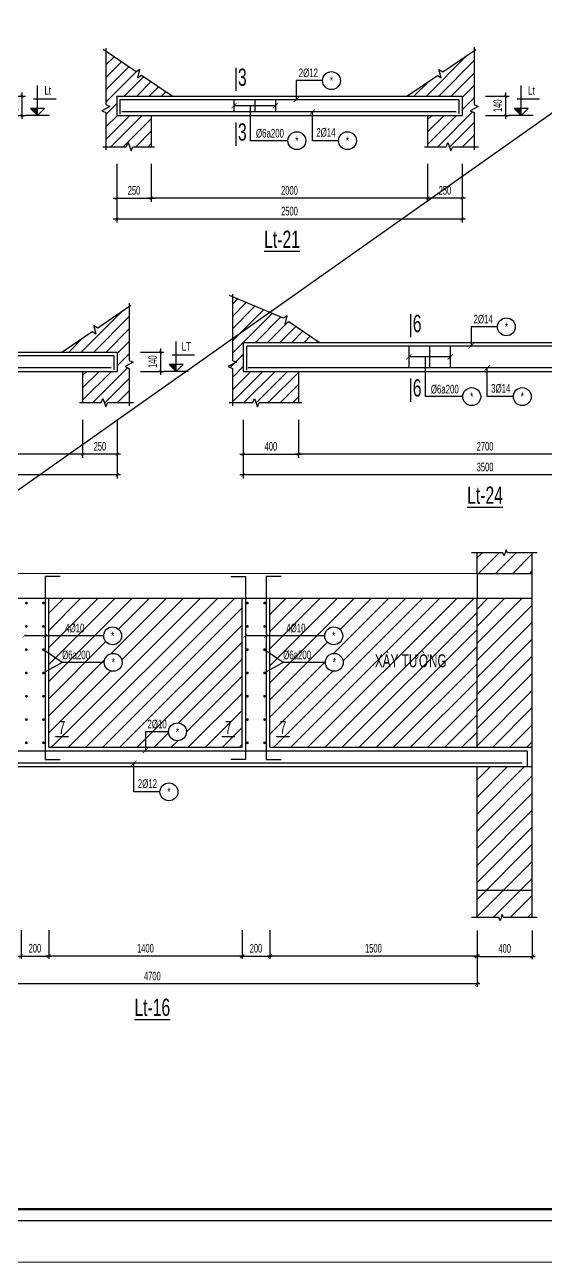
# Model space of a CAD drawing. Header units: millimetres. Extents: x 0 to 23128, y 0 to 16335.
# Drawn here: x 7968 to 11735, y 0 to 8960 of the extents above; entities that cross this region are included whole.
import ezdxf
from ezdxf.enums import TextEntityAlignment as Align

# ---------------------------------------------------------------- set-up
doc = ezdxf.new("R2010")
doc.units = ezdxf.units.MM
doc.header["$LTSCALE"] = 100
doc.header["$MEASUREMENT"] = 0
doc.header["$PDMODE"] = 2
doc.layers.get('0').update_dxf_attribs({"lineweight": 20})
doc.layers.get('Defpoints').update_dxf_attribs({"color": 40, "lineweight": 20})
for name, color, linetype in [('CDC-KHUNGTEN', 9, 'Continuous'), ('CDC.02.DIM', 1, 'Continuous'), ('CDC.03.BORDER', 3, 'Continuous'), ('CDC.05.STEEL', 4, 'Continuous'), ('CDC.06.TEXT', 2, 'Continuous'), ('CDC.10.HATCH', 9, 'Continuous'), ('CDC.11.NOTE', 8, 'Continuous'), ('CDC.14.STEELNUM', 9, 'Continuous')]:
    doc.layers.add(name, color=color, linetype=linetype)
doc.layers.add('KCS_Plotter', color=11, linetype='Continuous', plot=False)
doc.styles.add('ARIAL', font='arial.ttf', dxfattribs={"width": 0.6})
doc.dimstyles.new('1-25', dxfattribs={"dimtxt": 62.5, "dimasz": 30, "dimexe": 20, "dimexo": 0, "dimgap": 25, "dimtad": 1, "dimdec": 0, "dimzin": 0, "dimdsep": 46, "dimtxsty": 'ARIAL', "dimblk": 'ARCHTICK', "dimcen": 0, "dimdle": 20, "dimclrd": 1, "dimclre": 1, "dimclrt": 2, "dimadec": 0, "dimazin": 0, "dimtfac": 1, "dimtdec": 0, "dimtmove": 2, "dimatfit": 3, "dimldrblk": 'ARCHTICK', "dimfxl": 1, "dimtolj": 1, "dimtzin": 0, "dimarcsym": 1})
doc.dimstyles.new('dim25', dxfattribs={"dimscale": 25, "dimtxt": 2.5, "dimasz": 1, "dimexe": 1, "dimexo": 0, "dimgap": 1, "dimtad": 1, "dimdec": 0, "dimdsep": 46, "dimtxsty": 'ARIAL', "dimblk": 'ARCHTICK', "dimcen": 1, "dimdle": 1, "dimclrd": 1, "dimclre": 1, "dimclrt": 2, "dimadec": 0, "dimazin": 0, "dimtfac": 0.00072, "dimtdec": 0, "dimtix": 1, "dimtmove": 2, "dimatfit": 3, "dimldrblk": 'ARCHTICK', "dimfxl": 1, "dimtolj": 1, "dimarcsym": 0})

# ---------------------------------------------------------------- blocks, each defined once
blk = doc.blocks.new('_ArchTick')
at = {"color": 0, "linetype": 'ByBlock', "const_width": 0.15}
blk.add_lwpolyline([(-0.5, -0.5), (0.5, 0.5)], dxfattribs=at)
blk = doc.blocks.new('*D97')
at = {"layer": 'CDC.02.DIM', "color": 1, "lineweight": -2, "transparency": 16777216}
for p, q in [((7802.1, 8443.7), (7972.7, 8443.7)), ((7947.7, 8468.7), (7947.7, 8278.7)), ((7802.1, 8303.7), (7972.7, 8303.7))]:
    blk.add_line(p, q, dxfattribs=at)
at = {"layer": 'Defpoints', "color": 0, "transparency": 16777216}
for p in [(7802.1, 8443.7), (7802.1, 8303.7), (7947.7, 8303.7)]:
    blk.add_point(p, dxfattribs=at)
at = {"layer": 'CDC.02.DIM', "color": 1, "lineweight": -2, "transparency": 16777216, "xscale": 25, "yscale": 25, "zscale": 25}
for p, rotation in [((7947.7, 8443.7), 90), ((7947.7, 8303.7), 270)]:
    blk.add_blockref('_ArchTick', p, dxfattribs=dict(at, rotation=rotation))
at = {"layer": 'CDC.02.DIM', "color": 2, "transparency": 16777216, "insert": (7890.8, 8373.7), "char_height": 62.5, "attachment_point": 5, "rotation": 90, "style": 'ARIAL'}
blk.add_mtext('\\A1;140', dxfattribs=at)
blk = doc.blocks.new('*D98')
at = {"layer": 'CDC.02.DIM', "color": 1, "lineweight": -2, "transparency": 16777216}
for p, q in [((8633.9, 7953.7), (8633.9, 7678.7)), ((8883.9, 7953.7), (8883.9, 7678.7)), ((8608.9, 7703.7), (8908.9, 7703.7))]:
    blk.add_line(p, q, dxfattribs=at)
at = {"layer": 'Defpoints', "color": 0, "transparency": 16777216}
for p in [(8633.9, 7953.7), (8883.9, 7953.7), (8883.9, 7703.7)]:
    blk.add_point(p, dxfattribs=at)
at = {"layer": 'CDC.02.DIM', "color": 1, "lineweight": -2, "transparency": 16777216, "xscale": 25, "yscale": 25, "zscale": 25, "rotation": 180}
blk.add_blockref('_ArchTick', (8633.9, 7703.7), dxfattribs=at)
at = {"layer": 'CDC.02.DIM', "color": 1, "lineweight": -2, "transparency": 16777216, "xscale": 25, "yscale": 25, "zscale": 25}
blk.add_blockref('_ArchTick', (8883.9, 7703.7), dxfattribs=at)
at = {"layer": 'CDC.02.DIM', "color": 2, "transparency": 16777216, "insert": (8758.9, 7760.6), "char_height": 62.5, "attachment_point": 5, "style": 'ARIAL'}
blk.add_mtext('\\A1;250', dxfattribs=at)
blk = doc.blocks.new('*D99')
at = {"layer": 'CDC.02.DIM', "color": 1, "lineweight": -2, "transparency": 16777216}
for p, q in [((10883.9, 7953.7), (10883.9, 7678.7)), ((11133.9, 7953.7), (11133.9, 7678.7)), ((11158.9, 7703.7), (10858.9, 7703.7))]:
    blk.add_line(p, q, dxfattribs=at)
at = {"layer": 'Defpoints', "color": 0, "transparency": 16777216}
for p in [(10883.9, 7953.7), (11133.9, 7953.7), (10883.9, 7703.7)]:
    blk.add_point(p, dxfattribs=at)
at = {"layer": 'CDC.02.DIM', "color": 1, "lineweight": -2, "transparency": 16777216, "xscale": 25, "yscale": 25, "zscale": 25, "rotation": 180}
blk.add_blockref('_ArchTick', (10883.9, 7703.7), dxfattribs=at)
at = {"layer": 'CDC.02.DIM', "color": 1, "lineweight": -2, "transparency": 16777216, "xscale": 25, "yscale": 25, "zscale": 25}
blk.add_blockref('_ArchTick', (11133.9, 7703.7), dxfattribs=at)
at = {"layer": 'CDC.02.DIM', "color": 2, "transparency": 16777216, "insert": (11008.9, 7760.6), "char_height": 62.5, "attachment_point": 5, "style": 'ARIAL'}
blk.add_mtext('\\A1;250', dxfattribs=at)
blk = doc.blocks.new('*D100')
at = {"layer": 'CDC.02.DIM', "color": 1, "lineweight": -2, "transparency": 16777216}
for p, q in [((8883.9, 7953.7), (8883.9, 7678.7)), ((10883.9, 7953.7), (10883.9, 7678.7)), ((10908.9, 7703.7), (8858.9, 7703.7))]:
    blk.add_line(p, q, dxfattribs=at)
at = {"layer": 'Defpoints', "color": 0, "transparency": 16777216}
for p in [(8883.9, 7953.7), (10883.9, 7953.7), (8883.9, 7703.7)]:
    blk.add_point(p, dxfattribs=at)
at = {"layer": 'CDC.02.DIM', "color": 1, "lineweight": -2, "transparency": 16777216, "xscale": 25, "yscale": 25, "zscale": 25, "rotation": 180}
blk.add_blockref('_ArchTick', (8883.9, 7703.7), dxfattribs=at)
at = {"layer": 'CDC.02.DIM', "color": 1, "lineweight": -2, "transparency": 16777216, "xscale": 25, "yscale": 25, "zscale": 25}
blk.add_blockref('_ArchTick', (10883.9, 7703.7), dxfattribs=at)
at = {"layer": 'CDC.02.DIM', "color": 2, "transparency": 16777216, "insert": (9883.9, 7760.6), "char_height": 62.5, "attachment_point": 5, "style": 'ARIAL'}
blk.add_mtext('\\A1;2000', dxfattribs=at)
blk = doc.blocks.new('*D101')
at = {"layer": 'CDC.02.DIM', "color": 1, "lineweight": -2, "transparency": 16777216}
for p, q in [((8633.9, 7953.7), (8633.9, 7528.7)), ((11133.9, 7953.7), (11133.9, 7528.7)), ((11158.9, 7553.7), (8608.9, 7553.7))]:
    blk.add_line(p, q, dxfattribs=at)
at = {"layer": 'Defpoints', "color": 0, "transparency": 16777216}
for p in [(8633.9, 7953.7), (11133.9, 7953.7), (8633.9, 7553.7)]:
    blk.add_point(p, dxfattribs=at)
at = {"layer": 'CDC.02.DIM', "color": 1, "lineweight": -2, "transparency": 16777216, "xscale": 25, "yscale": 25, "zscale": 25, "rotation": 180}
blk.add_blockref('_ArchTick', (8633.9, 7553.7), dxfattribs=at)
at = {"layer": 'CDC.02.DIM', "color": 1, "lineweight": -2, "transparency": 16777216, "xscale": 25, "yscale": 25, "zscale": 25}
blk.add_blockref('_ArchTick', (11133.9, 7553.7), dxfattribs=at)
at = {"layer": 'CDC.02.DIM', "color": 2, "transparency": 16777216, "insert": (9883.9, 7610.6), "char_height": 62.5, "attachment_point": 5, "style": 'ARIAL'}
blk.add_mtext('\\A1;2500', dxfattribs=at)
blk = doc.blocks.new('*D102')
at = {"layer": 'CDC.02.DIM', "color": 1, "lineweight": -2, "transparency": 16777216}
for p, q in [((11302.1, 8443.7), (11472.7, 8443.7)), ((11447.7, 8468.7), (11447.7, 8278.7)), ((11302.1, 8303.7), (11472.7, 8303.7))]:
    blk.add_line(p, q, dxfattribs=at)
at = {"layer": 'Defpoints', "color": 0, "transparency": 16777216}
for p in [(11302.1, 8443.7), (11302.1, 8303.7), (11447.7, 8303.7)]:
    blk.add_point(p, dxfattribs=at)
at = {"layer": 'CDC.02.DIM', "color": 1, "lineweight": -2, "transparency": 16777216, "xscale": 25, "yscale": 25, "zscale": 25}
for p, rotation in [((11447.7, 8443.7), 90), ((11447.7, 8303.7), 270)]:
    blk.add_blockref('_ArchTick', p, dxfattribs=dict(at, rotation=rotation))
at = {"layer": 'CDC.02.DIM', "color": 2, "transparency": 16777216, "insert": (11390.8, 8373.7), "char_height": 62.5, "attachment_point": 5, "rotation": 90, "style": 'ARIAL'}
blk.add_mtext('\\A1;140', dxfattribs=at)
blk = doc.blocks.new('*D109')
at = {"layer": 'CDC.02.DIM', "color": 1, "lineweight": -2, "transparency": 16777216}
for p, q in [((8386.9, 6100.7), (8386.9, 5825.7)), ((8636.9, 6100.7), (8636.9, 5825.7)), ((8661.9, 5850.7), (8361.9, 5850.7))]:
    blk.add_line(p, q, dxfattribs=at)
at = {"layer": 'Defpoints', "color": 0, "transparency": 16777216}
for p in [(8386.9, 6100.7), (8636.9, 6100.7), (8386.9, 5850.7)]:
    blk.add_point(p, dxfattribs=at)
at = {"layer": 'CDC.02.DIM', "color": 1, "lineweight": -2, "transparency": 16777216, "xscale": 25, "yscale": 25, "zscale": 25, "rotation": 180}
blk.add_blockref('_ArchTick', (8386.9, 5850.7), dxfattribs=at)
at = {"layer": 'CDC.02.DIM', "color": 1, "lineweight": -2, "transparency": 16777216, "xscale": 25, "yscale": 25, "zscale": 25}
blk.add_blockref('_ArchTick', (8636.9, 5850.7), dxfattribs=at)
at = {"layer": 'CDC.02.DIM', "color": 2, "transparency": 16777216, "insert": (8511.9, 5907.6), "char_height": 62.5, "attachment_point": 5, "style": 'ARIAL'}
blk.add_mtext('\\A1;250', dxfattribs=at)
blk = doc.blocks.new('*D110')
at = {"layer": 'CDC.02.DIM', "color": 1, "lineweight": -2, "transparency": 16777216}
for p, q in [((6186.9, 6100.7), (6186.9, 5825.7)), ((8386.9, 6100.7), (8386.9, 5825.7)), ((8411.9, 5850.7), (6161.9, 5850.7))]:
    blk.add_line(p, q, dxfattribs=at)
at = {"layer": 'Defpoints', "color": 0, "transparency": 16777216}
for p in [(6186.9, 6100.7), (8386.9, 6100.7), (6186.9, 5850.7)]:
    blk.add_point(p, dxfattribs=at)
at = {"layer": 'CDC.02.DIM', "color": 1, "lineweight": -2, "transparency": 16777216, "xscale": 25, "yscale": 25, "zscale": 25, "rotation": 180}
blk.add_blockref('_ArchTick', (6186.9, 5850.7), dxfattribs=at)
at = {"layer": 'CDC.02.DIM', "color": 1, "lineweight": -2, "transparency": 16777216, "xscale": 25, "yscale": 25, "zscale": 25}
blk.add_blockref('_ArchTick', (8386.9, 5850.7), dxfattribs=at)
at = {"layer": 'CDC.02.DIM', "color": 2, "transparency": 16777216, "insert": (7286.9, 5907.6), "char_height": 62.5, "attachment_point": 5, "style": 'ARIAL'}
blk.add_mtext('\\A1;2200', dxfattribs=at)
blk = doc.blocks.new('*D111')
at = {"layer": 'CDC.02.DIM', "color": 1, "lineweight": -2, "transparency": 16777216}
for p, q in [((5936.9, 6100.7), (5936.9, 5675.7)), ((8636.9, 6100.7), (8636.9, 5675.7)), ((8661.9, 5700.7), (5911.9, 5700.7))]:
    blk.add_line(p, q, dxfattribs=at)
at = {"layer": 'Defpoints', "color": 0, "transparency": 16777216}
for p in [(5936.9, 6100.7), (8636.9, 6100.7), (5936.9, 5700.7)]:
    blk.add_point(p, dxfattribs=at)
at = {"layer": 'CDC.02.DIM', "color": 1, "lineweight": -2, "transparency": 16777216, "xscale": 25, "yscale": 25, "zscale": 25, "rotation": 180}
blk.add_blockref('_ArchTick', (5936.9, 5700.7), dxfattribs=at)
at = {"layer": 'CDC.02.DIM', "color": 1, "lineweight": -2, "transparency": 16777216, "xscale": 25, "yscale": 25, "zscale": 25}
blk.add_blockref('_ArchTick', (8636.9, 5700.7), dxfattribs=at)
at = {"layer": 'CDC.02.DIM', "color": 2, "transparency": 16777216, "insert": (7286.9, 5757.6), "char_height": 62.5, "attachment_point": 5, "style": 'ARIAL'}
blk.add_mtext('\\A1;2700', dxfattribs=at)
blk = doc.blocks.new('*D112')
at = {"layer": 'CDC.02.DIM', "color": 1, "lineweight": -2, "transparency": 16777216}
for p, q in [((8805.1, 6590.7), (8975.7, 6590.7)), ((8950.7, 6615.7), (8950.7, 6425.7)), ((8805.1, 6450.7), (8975.7, 6450.7))]:
    blk.add_line(p, q, dxfattribs=at)
at = {"layer": 'Defpoints', "color": 0, "transparency": 16777216}
for p in [(8805.1, 6590.7), (8805.1, 6450.7), (8950.7, 6450.7)]:
    blk.add_point(p, dxfattribs=at)
at = {"layer": 'CDC.02.DIM', "color": 1, "lineweight": -2, "transparency": 16777216, "xscale": 25, "yscale": 25, "zscale": 25}
for p, rotation in [((8950.7, 6590.7), 90), ((8950.7, 6450.7), 270)]:
    blk.add_blockref('_ArchTick', p, dxfattribs=dict(at, rotation=rotation))
at = {"layer": 'CDC.02.DIM', "color": 2, "transparency": 16777216, "insert": (8893.8, 6520.7), "char_height": 62.5, "attachment_point": 5, "rotation": 90, "style": 'ARIAL'}
blk.add_mtext('\\A1;140', dxfattribs=at)
blk = doc.blocks.new('*D113')
at = {"layer": 'CDC.02.DIM', "color": 1, "lineweight": -2, "transparency": 16777216}
for p, q in [((9549.4, 6100.7), (9549.4, 5825.7)), ((9949.4, 6100.7), (9949.4, 5825.7)), ((9524.4, 5850.7), (9974.4, 5850.7))]:
    blk.add_line(p, q, dxfattribs=at)
at = {"layer": 'Defpoints', "color": 0, "transparency": 16777216}
for p in [(9549.4, 6100.7), (9949.4, 6100.7), (9949.4, 5850.7)]:
    blk.add_point(p, dxfattribs=at)
at = {"layer": 'CDC.02.DIM', "color": 1, "lineweight": -2, "transparency": 16777216, "xscale": 25, "yscale": 25, "zscale": 25, "rotation": 180}
blk.add_blockref('_ArchTick', (9549.4, 5850.7), dxfattribs=at)
at = {"layer": 'CDC.02.DIM', "color": 1, "lineweight": -2, "transparency": 16777216, "xscale": 25, "yscale": 25, "zscale": 25}
blk.add_blockref('_ArchTick', (9949.4, 5850.7), dxfattribs=at)
at = {"layer": 'CDC.02.DIM', "color": 2, "transparency": 16777216, "insert": (9749.4, 5907.6), "char_height": 62.5, "attachment_point": 5, "style": 'ARIAL'}
blk.add_mtext('\\A1;400', dxfattribs=at)
blk = doc.blocks.new('*D115')
at = {"layer": 'CDC.02.DIM', "color": 1, "lineweight": -2, "transparency": 16777216}
for p, q in [((9949.4, 6100.7), (9949.4, 5825.7)), ((12649.4, 6100.7), (12649.4, 5825.7)), ((12674.4, 5850.7), (9924.4, 5850.7))]:
    blk.add_line(p, q, dxfattribs=at)
at = {"layer": 'Defpoints', "color": 0, "transparency": 16777216}
for p in [(9949.4, 6100.7), (12649.4, 6100.7), (9949.4, 5850.7)]:
    blk.add_point(p, dxfattribs=at)
at = {"layer": 'CDC.02.DIM', "color": 1, "lineweight": -2, "transparency": 16777216, "xscale": 25, "yscale": 25, "zscale": 25, "rotation": 180}
blk.add_blockref('_ArchTick', (9949.4, 5850.7), dxfattribs=at)
at = {"layer": 'CDC.02.DIM', "color": 1, "lineweight": -2, "transparency": 16777216, "xscale": 25, "yscale": 25, "zscale": 25}
blk.add_blockref('_ArchTick', (12649.4, 5850.7), dxfattribs=at)
at = {"layer": 'CDC.02.DIM', "color": 2, "transparency": 16777216, "insert": (11299.4, 5907.6), "char_height": 62.5, "attachment_point": 5, "style": 'ARIAL'}
blk.add_mtext('\\A1;2700', dxfattribs=at)
blk = doc.blocks.new('*D116')
at = {"layer": 'CDC.02.DIM', "color": 1, "lineweight": -2, "transparency": 16777216}
for p, q in [((9549.4, 6100.7), (9549.4, 5675.7)), ((13049.4, 6100.7), (13049.4, 5675.7)), ((13074.4, 5700.7), (9524.4, 5700.7))]:
    blk.add_line(p, q, dxfattribs=at)
at = {"layer": 'Defpoints', "color": 0, "transparency": 16777216}
for p in [(9549.4, 6100.7), (13049.4, 6100.7), (9549.4, 5700.7)]:
    blk.add_point(p, dxfattribs=at)
at = {"layer": 'CDC.02.DIM', "color": 1, "lineweight": -2, "transparency": 16777216, "xscale": 25, "yscale": 25, "zscale": 25, "rotation": 180}
blk.add_blockref('_ArchTick', (9549.4, 5700.7), dxfattribs=at)
at = {"layer": 'CDC.02.DIM', "color": 1, "lineweight": -2, "transparency": 16777216, "xscale": 25, "yscale": 25, "zscale": 25}
blk.add_blockref('_ArchTick', (13049.4, 5700.7), dxfattribs=at)
at = {"layer": 'CDC.02.DIM', "color": 2, "transparency": 16777216, "insert": (11299.4, 5757.6), "char_height": 62.5, "attachment_point": 5, "style": 'ARIAL'}
blk.add_mtext('\\A1;3500', dxfattribs=at)
blk = doc.blocks.new('*D145')
at = {"layer": 'CDC.02.DIM', "color": 1, "lineweight": -2, "transparency": 16777216}
for p, q in [((6541.4, 2403.9), (6541.4, 1994.9)), ((11241.4, 2402.4), (11241.4, 1994.9)), ((11261.4, 2014.9), (6521.4, 2014.9))]:
    blk.add_line(p, q, dxfattribs=at)
at = {"layer": 'Defpoints', "color": 0, "transparency": 16777216}
for p in [(6541.4, 2403.9), (11241.4, 2402.4), (6541.4, 2014.9)]:
    blk.add_point(p, dxfattribs=at)
at = {"layer": 'CDC.02.DIM', "color": 1, "lineweight": -2, "transparency": 16777216, "xscale": 30, "yscale": 30, "zscale": 30, "rotation": 180}
blk.add_blockref('_ArchTick', (6541.4, 2014.9), dxfattribs=at)
at = {"layer": 'CDC.02.DIM', "color": 1, "lineweight": -2, "transparency": 16777216, "xscale": 30, "yscale": 30, "zscale": 30}
blk.add_blockref('_ArchTick', (11241.4, 2014.9), dxfattribs=at)
at = {"layer": 'CDC.02.DIM', "color": 2, "transparency": 16777216, "insert": (8891.4, 2071.8), "char_height": 62.5, "attachment_point": 5, "style": 'ARIAL'}
blk.add_mtext('\\A1;4700', dxfattribs=at)
blk = doc.blocks.new('*D146')
at = {"layer": 'CDC.02.DIM', "color": 1, "lineweight": -2, "transparency": 16777216}
for p, q in [((7941.4, 2403.9), (7941.4, 2196.4)), ((8141.4, 2403.9), (8141.4, 2196.4)), ((7921.4, 2216.4), (8161.4, 2216.4))]:
    blk.add_line(p, q, dxfattribs=at)
at = {"layer": 'Defpoints', "color": 0, "transparency": 16777216}
for p in [(7941.4, 2403.9), (8141.4, 2403.9), (8141.4, 2216.4)]:
    blk.add_point(p, dxfattribs=at)
at = {"layer": 'CDC.02.DIM', "color": 1, "lineweight": -2, "transparency": 16777216, "xscale": 30, "yscale": 30, "zscale": 30, "rotation": 180}
blk.add_blockref('_ArchTick', (7941.4, 2216.4), dxfattribs=at)
at = {"layer": 'CDC.02.DIM', "color": 1, "lineweight": -2, "transparency": 16777216, "xscale": 30, "yscale": 30, "zscale": 30}
blk.add_blockref('_ArchTick', (8141.4, 2216.4), dxfattribs=at)
at = {"layer": 'CDC.02.DIM', "color": 2, "transparency": 16777216, "insert": (8041.4, 2273.3), "char_height": 62.5, "attachment_point": 5, "style": 'ARIAL'}
blk.add_mtext('\\A1;200', dxfattribs=at)
blk = doc.blocks.new('*D147')
at = {"layer": 'CDC.02.DIM', "color": 1, "lineweight": -2, "transparency": 16777216}
for p, q in [((8141.4, 2403.9), (8141.4, 2196.4)), ((9541.4, 2403.9), (9541.4, 2196.4)), ((9561.4, 2216.4), (8121.4, 2216.4))]:
    blk.add_line(p, q, dxfattribs=at)
at = {"layer": 'Defpoints', "color": 0, "transparency": 16777216}
for p in [(8141.4, 2403.9), (9541.4, 2403.9), (8141.4, 2216.4)]:
    blk.add_point(p, dxfattribs=at)
at = {"layer": 'CDC.02.DIM', "color": 1, "lineweight": -2, "transparency": 16777216, "xscale": 30, "yscale": 30, "zscale": 30, "rotation": 180}
blk.add_blockref('_ArchTick', (8141.4, 2216.4), dxfattribs=at)
at = {"layer": 'CDC.02.DIM', "color": 1, "lineweight": -2, "transparency": 16777216, "xscale": 30, "yscale": 30, "zscale": 30}
blk.add_blockref('_ArchTick', (9541.4, 2216.4), dxfattribs=at)
at = {"layer": 'CDC.02.DIM', "color": 2, "transparency": 16777216, "insert": (8841.4, 2273.3), "char_height": 62.5, "attachment_point": 5, "style": 'ARIAL'}
blk.add_mtext('\\A1;1400', dxfattribs=at)
blk = doc.blocks.new('*D148')
at = {"layer": 'CDC.02.DIM', "color": 1, "lineweight": -2, "transparency": 16777216}
for p, q in [((9541.4, 2403.9), (9541.4, 2196.4)), ((9741.4, 2403.9), (9741.4, 2196.4)), ((9521.4, 2216.4), (9761.4, 2216.4))]:
    blk.add_line(p, q, dxfattribs=at)
at = {"layer": 'Defpoints', "color": 0, "transparency": 16777216}
for p in [(9541.4, 2403.9), (9741.4, 2403.9), (9741.4, 2216.4)]:
    blk.add_point(p, dxfattribs=at)
at = {"layer": 'CDC.02.DIM', "color": 1, "lineweight": -2, "transparency": 16777216, "xscale": 30, "yscale": 30, "zscale": 30, "rotation": 180}
blk.add_blockref('_ArchTick', (9541.4, 2216.4), dxfattribs=at)
at = {"layer": 'CDC.02.DIM', "color": 1, "lineweight": -2, "transparency": 16777216, "xscale": 30, "yscale": 30, "zscale": 30}
blk.add_blockref('_ArchTick', (9741.4, 2216.4), dxfattribs=at)
at = {"layer": 'CDC.02.DIM', "color": 2, "transparency": 16777216, "insert": (9641.4, 2273.3), "char_height": 62.5, "attachment_point": 5, "style": 'ARIAL'}
blk.add_mtext('\\A1;200', dxfattribs=at)
blk = doc.blocks.new('*D149')
at = {"layer": 'CDC.02.DIM', "color": 1, "lineweight": -2, "transparency": 16777216}
for p, q in [((9741.4, 2403.9), (9741.4, 2196.4)), ((11241.4, 2402.4), (11241.4, 2196.4)), ((11261.4, 2216.4), (9721.4, 2216.4))]:
    blk.add_line(p, q, dxfattribs=at)
at = {"layer": 'Defpoints', "color": 0, "transparency": 16777216}
for p in [(9741.4, 2403.9), (11241.4, 2402.4), (9741.4, 2216.4)]:
    blk.add_point(p, dxfattribs=at)
at = {"layer": 'CDC.02.DIM', "color": 1, "lineweight": -2, "transparency": 16777216, "xscale": 30, "yscale": 30, "zscale": 30, "rotation": 180}
blk.add_blockref('_ArchTick', (9741.4, 2216.4), dxfattribs=at)
at = {"layer": 'CDC.02.DIM', "color": 1, "lineweight": -2, "transparency": 16777216, "xscale": 30, "yscale": 30, "zscale": 30}
blk.add_blockref('_ArchTick', (11241.4, 2216.4), dxfattribs=at)
at = {"layer": 'CDC.02.DIM', "color": 2, "transparency": 16777216, "insert": (10491.4, 2273.3), "char_height": 62.5, "attachment_point": 5, "style": 'ARIAL'}
blk.add_mtext('\\A1;1500', dxfattribs=at)
blk = doc.blocks.new('*D150')
at = {"layer": 'CDC.02.DIM', "color": 1, "lineweight": -2, "transparency": 16777216}
for p, q in [((11241.4, 2402.4), (11241.4, 2194.9)), ((11641.4, 2402.4), (11641.4, 2194.9)), ((11221.4, 2214.9), (11661.4, 2214.9))]:
    blk.add_line(p, q, dxfattribs=at)
at = {"layer": 'Defpoints', "color": 0, "transparency": 16777216}
for p in [(11241.4, 2402.4), (11641.4, 2402.4), (11641.4, 2214.9)]:
    blk.add_point(p, dxfattribs=at)
at = {"layer": 'CDC.02.DIM', "color": 1, "lineweight": -2, "transparency": 16777216, "xscale": 30, "yscale": 30, "zscale": 30, "rotation": 180}
blk.add_blockref('_ArchTick', (11241.4, 2214.9), dxfattribs=at)
at = {"layer": 'CDC.02.DIM', "color": 1, "lineweight": -2, "transparency": 16777216, "xscale": 30, "yscale": 30, "zscale": 30}
blk.add_blockref('_ArchTick', (11641.4, 2214.9), dxfattribs=at)
at = {"layer": 'CDC.02.DIM', "color": 2, "transparency": 16777216, "insert": (11441.4, 2271.8), "char_height": 62.5, "attachment_point": 5, "style": 'ARIAL'}
blk.add_mtext('\\A1;400', dxfattribs=at)
blk = doc.blocks.new('Khung tên chuẩn')
at = {"layer": 'CDC-KHUNGTEN', "color": 8}
blk.add_lwpolyline([(75096, 1100), (83000, 1100), (83000, 58300), (3000, 58300), (3000, 1100), (75096, 1100)], dxfattribs=at)
at = {"layer": 'CDC-KHUNGTEN', "color": 255, "lineweight": 60}
blk.add_lwpolyline([(74900, 1400), (74900, 58000), (3300, 58000), (3300, 1400), (74900, 1400)], close=True, dxfattribs=at)
at = {"layer": 'Defpoints', "color": 1, "ltscale": 0.2}
blk.add_lwpolyline([(0, 0), (0, 59400), (84100, 59400), (84100, 0), (0, 0)], close=True, dxfattribs=at)

msp = doc.modelspace()

# ---------------------------------------------------------------- hatches: boundary and pattern name
at = {"layer": 'CDC.10.HATCH'}
h = msp.add_hatch(dxfattribs=at)
h.set_pattern_fill('ANSI31', color=256, scale=20, style=0)
h.set_pattern_definition([(45, (-55349.94, 4303.55), (-44.90128, 44.90128), [])])
h.paths.add_polyline_path([(8813.8, 8593), (8786.8, 8575.9), (8802.1, 8636.5), (8775, 8619.3), (8554.9, 8768.6), (8554.9, 8382.3), (8584.5, 8369.5), (8525.3, 8337.9), (8554.9, 8325.1), (8554.9, 8077.4), (8702.7, 8077.4), (8715.5, 8107), (8737.1, 8047.8), (8749.9, 8077.4), (8883.9, 8077.4), (8883.9, 8303.7), (8633.9, 8303.7), (8633.9, 8443.7), (9033.9, 8443.7)])
h = msp.add_hatch(dxfattribs=at)
h.set_pattern_fill('ANSI31', color=256, scale=20, style=0)
h.set_pattern_definition([(45, (-55049.94, 4303.55), (-44.90128, 44.90128), [])])
h.paths.add_polyline_path([(11220.9, 8774), (10992.9, 8619.3), (10965.8, 8636.5), (10981.1, 8575.9), (10954.1, 8593), (10733.9, 8443.7), (11133.9, 8443.7), (11133.9, 8303.7), (10883.9, 8303.7), (10883.9, 8077.4), (11018.1, 8077.4), (11031, 8107), (11052.5, 8047.8), (11065.4, 8077.4), (11220.9, 8077.4), (11220.9, 8325.1), (11191.3, 8337.9), (11250.5, 8369.5), (11220.9, 8382.3)])
h = msp.add_hatch(dxfattribs=at)
h.set_pattern_fill('ANSI31', color=256, scale=500, style=0)
h.set_pattern_definition([(45, (-11161141.93, -2729129.64), (-44.19417382, 44.19417382), [])])
h.paths.add_polyline_path([(9879.3, 6810), (9852.3, 6792.9), (9867.6, 6853.5), (9840.5, 6836.3), (9470.4, 6990.7), (9470.4, 6529.3), (9500, 6516.5), (9440.8, 6484.9), (9470.4, 6472.1), (9470.4, 6224.4), (9618.2, 6224.4), (9631, 6254), (9652.6, 6194.8), (9665.4, 6224.4), (9949.4, 6224.4), (9949.4, 6450.7), (9549.4, 6450.7), (9549.4, 6660.7), (10099.4, 6660.7)])
h = msp.add_hatch(dxfattribs=at)
h.set_pattern_fill('ANSI31', color=256, scale=20, style=0)
h.set_pattern_definition([(45, (-57546.94, 2450.55), (-44.90128, 44.90128), [])])
h.paths.add_polyline_path([(8723.9, 6921), (8495.9, 6766.3), (8468.8, 6783.5), (8484.1, 6722.9), (8457.1, 6740), (8236.9, 6590.7), (8636.9, 6590.7), (8636.9, 6450.7), (8386.9, 6450.7), (8386.9, 6224.4), (8521.1, 6224.4), (8534, 6254), (8555.5, 6194.8), (8568.4, 6224.4), (8723.9, 6224.4), (8723.9, 6472.1), (8694.3, 6484.9), (8753.5, 6516.5), (8723.9, 6529.3)])
h = msp.add_hatch(dxfattribs=at)
h.set_pattern_fill('ANSI31', color=256, scale=700, style=0)
h.set_pattern_definition([(45, (11441.43, 3816.135), (-61.872, 61.872), [])])
h.paths.add_polyline_path([(11641.4, 3589.2), (11241.4, 3589.2), (11241.4, 2695.2), (11641.4, 2695.2)])
h.paths.add_polyline_path([(11641.4, 2695.2), (11241.4, 2695.2), (11241.4, 2495.2), (11398.4, 2495.2), (11408, 2473), (11424.2, 2517.4), (11433.8, 2495.2), (11641.4, 2495.2)])
h.paths.add_polyline_path([(11641.4, 5137.1), (11462.8, 5137.1), (11453.2, 5159.3), (11437, 5114.9), (11427.4, 5137.1), (11241.4, 5137.1), (11241.4, 4987.7), (11641.4, 4987.7)])
h.paths.add_polyline_path([(11641.4, 4807.8), (11241.4, 4807.9), (11241.4, 3729.2), (11641.4, 3729.2)])
h = msp.add_hatch(dxfattribs=at)
h.set_pattern_fill('ANSI31', color=256, scale=700, style=0)
h.set_pattern_definition([(45, (9691.43, 4268.97), (-61.872, 61.872), [])])
h.paths.add_polyline_path([(11241.4, 4807.9), (9741.4, 4808.3), (9741.4, 4535.3), (10139.4, 4535.3, -1.000002), (10269, 4535.3, -1), (10139.4, 4535.3), (9741.4, 4535.3), (9741.4, 4409.5), (9838, 4343.6), (10143.5, 4343.6, -1.000002), (10273.1, 4343.6, -1), (10143.5, 4343.6), (9838, 4343.6), (9741.4, 4288.5), (9741.4, 3729.2), (11241.4, 3729.2)])
h.paths.add_polyline_path([(9741.4, 4409.5), (9741.4, 4288.5), (9838, 4343.6)], flags=16)
h.paths.add_polyline_path([(9541.4, 4808.3), (8141.4, 4808.7), (8141.4, 4535.3), (8539.4, 4535.3, -1), (8669, 4535.3, -1.000002), (8539.4, 4535.3), (8141.4, 4535.3), (8141.4, 4409.5), (8238, 4343.6), (8543.5, 4343.6, -1), (8673.1, 4343.6, -1.000002), (8543.5, 4343.6), (8238, 4343.6), (8141.4, 4288.5), (8141.4, 3729.2), (8840.9, 3729.2), (8840.9, 3840.8), (9008.5, 3840.8, -1.000002), (9138.1, 3840.8, -1), (9008.5, 3840.8), (8840.9, 3840.8), (8840.9, 3729.2), (9541.4, 3729.2)])
h.paths.add_polyline_path([(8238, 4343.6), (8141.4, 4409.5), (8141.4, 4288.5)], flags=16)
h.paths.add_polyline_path([(10472, 4277.6), (11050.9, 4277.6), (11050.9, 4456.1), (10472, 4456.1)], flags=24)
h.paths.add_polyline_path([(9777.6, 3800.3), (9896.5, 3800.3), (9896.5, 3944), (9777.6, 3944)], flags=24)
h.paths.add_polyline_path([(9821.7, 4347.3), (10057.3, 4347.3), (10057.3, 4448.3), (9821.7, 4448.3)], flags=25)
h.paths.add_polyline_path([(9844.4, 4542.1), (10016.9, 4542.1), (10016.9, 4643.1), (9844.4, 4643.1)], flags=24)
h.paths.add_polyline_path([(9382.5, 3800.3), (9501.4, 3800.3), (9501.4, 3944), (9382.5, 3944)], flags=24)
h.paths.add_polyline_path([(8177.6, 3800.3), (8296.5, 3800.3), (8296.5, 3944), (8177.6, 3944)], flags=24)
h.paths.add_polyline_path([(8839.3, 3846.8), (9011.8, 3846.8), (9011.8, 3947.7), (8839.3, 3947.7)], flags=24)
h.paths.add_polyline_path([(8221.7, 4347.3), (8457.3, 4347.3), (8457.3, 4448.3), (8221.7, 4448.3)], flags=25)
h.paths.add_polyline_path([(8244.4, 4542.1), (8416.9, 4542.1), (8416.9, 4643.1), (8244.4, 4643.1)], flags=24)

# ---------------------------------------------------------------- linework, layer by layer
at = {"layer": 'CDC.02.DIM'}
for p, q in [((8060, 8303.7), (8060, 8520.8)), ((11560, 8303.7), (11560, 8520.8)), ((8060, 8303.7), (8009.3, 8354.4)), ((8110.8, 8354.4), (8009.3, 8354.4)), ((8194.5, 8421.4), (8031.3, 8421.4)), ((8060, 8303.7), (8110.8, 8354.4)), ((11560, 8303.7), (11509.3, 8354.4)), ((11610.8, 8354.4), (11509.3, 8354.4)), ((11694.5, 8421.4), (11531.3, 8421.4)), ((11560, 8303.7), (11610.8, 8354.4)), ((8147.3, 8303.7), (7972.7, 8303.7)), ((11647.3, 8303.7), (11472.7, 8303.7)), ((9063, 6450.7), (9063, 6667.8)), ((9197.5, 6568.4), (9034.3, 6568.4)), ((9063, 6450.7), (9012.3, 6501.4)), ((9113.8, 6501.4), (9012.3, 6501.4)), ((9063, 6450.7), (9113.8, 6501.4)), ((9150.3, 6450.7), (8975.7, 6450.7))]:
    msp.add_line(p, q, dxfattribs=at)
for points in [[(8009.3, 8354.4), (8060, 8303.7), (8060, 8354.4)], [(11509.3, 8354.4), (11560, 8303.7), (11560, 8354.4)], [(9012.3, 6501.4), (9063, 6450.7), (9063, 6501.4)]]:
    msp.add_solid(points, dxfattribs=at)
at = {"layer": 'CDC.03.BORDER'}
for p, q in [((8633.9, 8443.7), (11133.9, 8443.7)), ((8633.9, 8443.7), (8633.9, 8303.7)), ((11133.9, 8443.7), (11133.9, 8303.7)), ((8633.9, 8303.7), (11133.9, 8303.7)), ((8883.9, 8303.7), (8883.9, 8077.4)), ((10883.9, 8303.7), (10883.9, 8077.4)), ((9549.4, 6660.7), (13049.4, 6660.7)), ((9549.4, 6660.7), (9549.4, 6450.7)), ((5936.9, 6590.7), (8636.9, 6590.7)), ((8636.9, 6590.7), (8636.9, 6450.7)), ((5936.9, 6450.7), (8636.9, 6450.7)), ((8386.9, 6450.7), (8386.9, 6224.4)), ((9549.4, 6450.7), (13049.4, 6450.7)), ((9949.4, 6450.7), (9949.4, 6224.4)), ((11241.4, 4987.7), (11241.4, 5137.1)), ((11641.4, 2495.2), (11641.4, 5137.1)), ((6541.4, 4989.2), (11241.4, 4987.7)), ((8141.4, 3729.2), (8141.4, 4808.8)), ((9541.4, 3729.2), (9541.4, 4808.9)), ((9741.4, 3729.2), (9741.4, 4808.8)), ((11241.4, 3729.2), (11241.4, 4807.9)), ((8141.4, 3729.2), (9541.4, 3729.2)), ((9741.4, 3729.2), (11641.4, 3729.2)), ((6141.4, 3589.2), (11641.4, 3589.2)), ((11241.4, 2495.2), (11241.4, 3587.7))]:
    msp.add_line(p, q, dxfattribs=at)
at = {"layer": 'CDC.05.STEEL'}
for p, q in [((9482.1, 8418.7), (9482.1, 8328.7)), ((9632.1, 8418.7), (9632.1, 8328.7)), ((9782.1, 8418.7), (9782.1, 8328.7)), ((11089.7, 8328.7), (8670.2, 8328.7)), ((10747.6, 6635.7), (10747.6, 6475.7)), ((10897.6, 6635.7), (10897.6, 6475.7)), ((11047.6, 6635.7), (11047.6, 6475.7)), ((8592.7, 6475.7), (5973.2, 6475.7)), ((13005.2, 6475.7), (9585.7, 6475.7)), ((6171.4, 3704.2), (11604.2, 3702.6)), ((11604.2, 3702.6), (11604.2, 3586.8)), ((11569.1, 3612.7), (6198.1, 3614.2))]:
    msp.add_line(p, q, dxfattribs=at)
for points in [[(8658.9, 8312.3), (8658.9, 8418.7), (11108.9, 8418.7), (11108.9, 8314.5)], [(9574.4, 6459.3), (9574.4, 6635.7), (13024.4, 6635.7), (13024.4, 6461.5)], [(5961.9, 6459.3), (5961.9, 6565.7), (8611.9, 6565.7), (8611.9, 6461.5)], [(8224, 4964.1), (8116.4, 4964.1), (8116.4, 3639.2), (8224, 3639.2)], [(9458.9, 4964.1), (9566.4, 4964.1), (9566.4, 3639.2), (9458.9, 3639.2)], [(9824, 4964.1), (9716.4, 4964.1), (9716.4, 3639.2), (9824, 3639.2)]]:
    msp.add_lwpolyline(points, dxfattribs=at)
at = {"layer": 'CDC.05.STEEL', "const_width": 9.84}
for points in [[(7979.8, 4777.5, -1), (7979.8, 4767.7, -1)], [(8103.5, 4777.5, 1), (8103.5, 4767.7, 1)], [(9579.8, 4777.5, -1), (9579.8, 4767.7, -1)], [(9703.5, 4777.5, 1), (9703.5, 4767.7, 1)], [(7979.8, 4608.9, -1), (7979.8, 4599.1, -1)], [(8103.4, 4608.9, 1), (8103.4, 4599.1, 1)], [(9579.8, 4608.9, -1), (9579.8, 4599.1, -1)], [(9703.4, 4608.9, 1), (9703.4, 4599.1, 1)], [(7979.7, 4440.3, -1), (7979.7, 4430.5, -1)], [(8103.4, 4440.3, 1), (8103.4, 4430.5, 1)], [(9579.7, 4440.3, -1), (9579.7, 4430.5, -1)], [(9703.4, 4440.3, 1), (9703.4, 4430.5, 1)], [(7979.7, 4271.7, -1), (7979.7, 4261.9, -1)], [(8103.4, 4271.7, 1), (8103.4, 4261.9, 1)], [(9579.7, 4271.7, -1), (9579.7, 4261.9, -1)], [(9703.4, 4271.7, 1), (9703.4, 4261.9, 1)], [(7979.7, 4103.1, -1), (7979.7, 4093.3, -1)], [(8103.3, 4103.1, 1), (8103.3, 4093.3, 1)], [(9579.7, 4103.1, -1), (9579.7, 4093.3, -1)], [(9703.3, 4103.1, 1), (9703.3, 4093.3, 1)], [(7979.6, 3934.5, -1), (7979.6, 3924.7, -1)], [(8103.3, 3934.5, 1), (8103.3, 3924.7, 1)], [(9579.6, 3934.5, -1), (9579.6, 3924.7, -1)], [(9703.3, 3934.5, 1), (9703.3, 3924.7, 1)], [(7979.6, 3765.9, -1), (7979.6, 3756.1, -1)], [(8103.3, 3765.9, 1), (8103.3, 3756.1, 1)], [(9579.6, 3765.9, -1), (9579.6, 3756.1, -1)], [(9703.3, 3765.9, 1), (9703.3, 3756.1, 1)]]:
    msp.add_lwpolyline(points, format="xyb", close=True, dxfattribs=at)
at = {"layer": 'CDC.10.HATCH', "ltscale": 3}
for p, q in [((11241.4, 4987.7), (11641.4, 4987.7)), ((11241.4, 4987.7), (11241.4, 4807.9)), ((6141.6, 4809.3), (11641.6, 4807.8)), ((11241.4, 2695.2), (11641.4, 2695.2))]:
    msp.add_line(p, q, dxfattribs=at)
at = {"layer": 'CDC.11.NOTE'}
for p, q in [((9782.1, 8373.7), (9482.1, 8373.7)), ((11047.6, 6555.7), (10747.6, 6555.7)), ((8238, 4343.6), (8103.4, 4435.4)), ((9838, 4343.6), (9703.4, 4435.4)), ((8238, 4343.6), (8103.4, 4266.8)), ((9838, 4343.6), (9703.4, 4266.8))]:
    msp.add_line(p, q, dxfattribs=at)
for points in [[(8554.9, 8791.6), (8554.9, 8382.3), (8584.5, 8369.5), (8525.3, 8337.9), (8554.9, 8325.1), (8554.9, 8053.8)], [(9033.9, 8443.7), (8813.8, 8593), (8786.8, 8575.9), (8802.1, 8636.5), (8775, 8619.3), (8535.5, 8781.8)], [(10733.9, 8443.7), (10954.1, 8593), (10981.1, 8575.9), (10965.8, 8636.5), (10992.9, 8619.3), (11232.4, 8781.8)], [(11220.9, 8797), (11220.9, 8382.3), (11250.5, 8369.5), (11191.3, 8337.9), (11220.9, 8325.1), (11220.9, 8053.8)], [(10123.1, 8555.9), (9933, 8555.9), (9933, 8418.7)], [(9872.6, 8120.9), (9602.5, 8120.9), (9602.5, 8373.7)], [(10238.7, 8120.9), (10049.8, 8120.9), (10049.8, 8328.7)], [(8532.2, 8077.4), (8702.7, 8077.4), (8715.5, 8107), (8737.1, 8047.8), (8749.9, 8077.4), (8907.6, 8077.4)], [(10860.3, 8077.4), (11018.1, 8077.4), (11031, 8107), (11052.5, 8047.8), (11065.4, 8077.4), (11252.8, 8077.4)], [(9470.4, 7008.6), (9470.4, 6529.3), (9500, 6516.5), (9440.8, 6484.9), (9470.4, 6472.1), (9470.4, 6200.8)], [(10099.4, 6660.7), (9879.3, 6810), (9852.3, 6792.9), (9867.6, 6853.5), (9840.5, 6836.3), (9451, 6998.8)], [(8236.9, 6590.7), (8457.1, 6740), (8484.1, 6722.9), (8468.8, 6783.5), (8495.9, 6766.3), (8735.4, 6928.8)], [(8723.9, 6944), (8723.9, 6529.3), (8753.5, 6516.5), (8694.3, 6484.9), (8723.9, 6472.1), (8723.9, 6200.8)], [(11388.6, 6772.9), (11198.5, 6772.9), (11198.5, 6635.7)], [(11138.1, 6267.9), (10868, 6267.9), (10868, 6555.7)], [(11504.2, 6267.9), (11315.3, 6267.9), (11315.3, 6475.7)], [(8363.3, 6224.4), (8521.1, 6224.4), (8534, 6254), (8555.5, 6194.8), (8568.4, 6224.4), (8755.8, 6224.4)], [(9447.7, 6224.4), (9618.2, 6224.4), (9631, 6254), (9652.6, 6194.8), (9665.4, 6224.4), (9973.1, 6224.4)], [(11675.6, 5137.1), (11462.8, 5137.1), (11453.2, 5159.3), (11437, 5114.9), (11427.4, 5137.1), (11200.9, 5137.1)], [(8539.4, 4535.3), (7966.4, 4535.3), (7966.4, 4535.3)], [(10139.4, 4535.3), (9566.4, 4535.3), (9566.4, 4535.3)], [(8543.5, 4343.6), (8238, 4343.6)], [(10143.5, 4343.6), (9838, 4343.6)], [(9008.5, 3840.8), (8840.9, 3840.8), (8840.9, 3703.6)], [(8946.8, 3405.9), (8757.9, 3405.9), (8757.9, 3613.7)], [(11675.6, 2495.2), (11433.8, 2495.2), (11424.2, 2517.4), (11408, 2473), (11398.4, 2495.2), (11200.9, 2495.2)]]:
    msp.add_lwpolyline(points, dxfattribs=at)
at = {"layer": 'CDC.14.STEELNUM'}
for centre in [(10187.9, 8555.9, 0), (9937.4, 8120.9, 0), (10303.5, 8120.9, 0), (11453.4, 6772.9, 0), (11202.9, 6267.9, 0), (11569, 6267.9, 0), (8604.2, 4535.3, 0), (10204.2, 4535.3, 0), (8608.3, 4343.6, 0), (10208.3, 4343.6, 0), (9073.3, 3840.8, 0), (9011.6, 3405.9, 0)]:
    msp.add_circle(centre, 64.8, dxfattribs=at)
at = {"layer": 'KCS_Plotter'}
msp.add_line((0, 0), (23127.5, 16335), dxfattribs=at)

# ---------------------------------------------------------------- block references
at = {"xscale": 0.2750000000014552, "yscale": 0.2750000000014552, "zscale": 0.2750000000014552}
msp.add_blockref('Khung tên chuẩn', (0, 0), dxfattribs=at)
at = {"layer": 'CDC.11.NOTE'}
for p, xscale, yscale, zscale in [((9933, 8418.7), 37.5, 37.5, 37.5), ((9482.1, 8373.7), 37.5, 37.5, 37.5), ((9782.1, 8373.7), 37.5, 37.5, 37.5), ((10049.8, 8328.7), 37.5, 37.5, 37.5), ((11198.5, 6635.7), 37.5, 37.5, 37.5), ((10747.6, 6555.7), 37.5, 37.5, 37.5), ((11047.6, 6555.7), 37.5, 37.5, 37.5), ((11315.3, 6475.7), 37.5, 37.5, 37.5), ((7964.1, 4535.3), 28.125, 28.125, 28.125), ((8114.1, 4535.3), 28.125, 28.125, 28.125), ((9564.1, 4535.3), 28.125, 28.125, 28.125), ((9714.1, 4535.3), 28.125, 28.125, 28.125), ((8840.9, 3703.6), 37.5, 37.5, 37.5), ((8757.9, 3613.7), 37.5, 37.5, 37.5)]:
    msp.add_blockref('_ArchTick', p, dxfattribs=dict(at, xscale=xscale, yscale=yscale, zscale=zscale))

# ---------------------------------------------------------------- texts
at = {"layer": 'CDC.02.DIM', "style": 'ARIAL', "width": 0.65}
for s, p in [('Lt', (8134.6, 8484.4)), ('Lt', (11634.6, 8484.4)), ('LT', (9137.6, 6631.4))]:
    msp.add_text(s, height=62.5, dxfattribs=at).set_placement(p, align=Align.MIDDLE)
at = {"layer": 'CDC.06.TEXT', "style": 'ARIAL', "width": 0.65}
for s, height, p in [('|3', 125, (9527.7, 8564.6)), ('2%%C12', 62.5, (10020.4, 8612.3)), ('|3', 125, (9527.7, 8168)), ('%%C6a200', 62.5, (9742.8, 8175.1)), ('2%%C14', 62.5, (10147.9, 8180.7)), ('%%ULt-21', 125, (9830.3, 7407.5)), ('|6', 125, (10793.2, 6781.6)), ('2%%C14', 62.5, (11285.9, 6829.3)), ('|6', 125, (10793.2, 6315)), ('%%C6a200', 62.5, (11008.3, 6322.1)), ('3%%C14', 62.5, (11413.4, 6327.7)), ('%%ULt-24', 125, (11299.4, 5554.5)), ('4%%C10', 62.5, (8330.6, 4592.6)), ('4%%C10', 62.5, (9930.6, 4592.6)), ('%%C6a200', 62.5, (8339.5, 4397.8)), ('%%C6a200', 62.5, (9939.5, 4397.8)), ('XÂY TƯỜNG', 93.75, (10761.4, 4366.8)), ('%%U 7 ', 93.75, (8237.1, 3872.1)), ('2%%C10', 62.5, (8925.5, 3897.3)), ('%%U 7 ', 93.75, (9442, 3872.1)), ('%%U 7 ', 93.75, (9837.1, 3872.1)), ('2%%C12', 62.5, (8856, 3465.7)), ('%%ULt-16', 125, (8891.4, 1846.1))]:
    msp.add_text(s, height=height, dxfattribs=at).set_placement(p, align=Align.MIDDLE)
at = {"layer": 'CDC.14.STEELNUM', "style": 'ARIAL', "width": 0.7}
for p in [(10187.9, 8555.9, 0), (9937.4, 8120.9, 0), (10303.5, 8120.9, 0), (11453.4, 6772.9, 0), (11202.9, 6267.9, 0), (11569, 6267.9, 0), (8604.2, 4535.3, 0), (10204.2, 4535.3, 0), (8608.3, 4343.6, 0), (10208.3, 4343.6, 0), (9073.3, 3840.8, 0), (9011.6, 3405.9, 0)]:
    msp.add_text('*', height=62.5, dxfattribs=at).set_placement(p, align=Align.MIDDLE_CENTER)

# ---------------------------------------------------------------- dimensions: what is measured, and where the dimension line sits
at = {"layer": 'CDC.02.DIM'}
for base, p1, p2, angle, dimstyle, picture, middle in [((7947.7, 8303.7), (7802.1, 8443.7), (7802.1, 8303.7), 90, 'dim25', '*D97', (7890.8, 8373.7)), ((11447.7, 8303.7), (11302.1, 8443.7), (11302.1, 8303.7), 90, 'dim25', '*D102', (11390.8, 8373.7)), ((8883.9, 7703.7), (8633.9, 7953.7), (8883.9, 7953.7), 180, 'dim25', '*D98', (8758.9, 7760.6)), ((8950.7, 6450.7), (8805.1, 6590.7), (8805.1, 6450.7), 90, 'dim25', '*D112', (8893.8, 6520.7)), ((9949.4, 5850.7), (9549.4, 6100.7), (9949.4, 6100.7), 180, 'dim25', '*D113', (9749.4, 5907.6)), ((11641.4, 2214.9), (11241.4, 2402.4), (11641.4, 2402.4), 180, '1-25', '*D150', (11441.4, 2271.8))]:
    dim = msp.add_linear_dim(base=base, p1=p1, p2=p2, angle=angle, dimstyle=dimstyle, dxfattribs=at)
    dim.commit()
    dim.dimension.update_dxf_attribs({"geometry": picture, "text_midpoint": middle})
for base, p1, p2, dimstyle, picture, middle in [((8633.9, 7553.7), (11133.9, 7953.7), (8633.9, 7953.7), 'dim25', '*D101', (9883.9, 7610.6)), ((8883.9, 7703.7), (10883.9, 7953.7), (8883.9, 7953.7), 'dim25', '*D100', (9883.9, 7760.6)), ((10883.9, 7703.7), (11133.9, 7953.7), (10883.9, 7953.7), 'dim25', '*D99', (11008.9, 7760.6)), ((5936.9, 5700.7), (8636.9, 6100.7), (5936.9, 6100.7), 'dim25', '*D111', (7286.9, 5757.6)), ((6186.9, 5850.7), (8386.9, 6100.7), (6186.9, 6100.7), 'dim25', '*D110', (7286.9, 5907.6)), ((8386.9, 5850.7), (8636.9, 6100.7), (8386.9, 6100.7), 'dim25', '*D109', (8511.9, 5907.6)), ((9549.4, 5700.7), (13049.4, 6100.7), (9549.4, 6100.7), 'dim25', '*D116', (11299.4, 5757.6)), ((9949.4, 5850.7), (12649.4, 6100.7), (9949.4, 6100.7), 'dim25', '*D115', (11299.4, 5907.6)), ((6541.4, 2014.9), (11241.4, 2402.4), (6541.4, 2403.9), '1-25', '*D145', (8891.4, 2071.8)), ((8141.4, 2216.4), (7941.4, 2403.9), (8141.4, 2403.9), '1-25', '*D146', (8041.4, 2273.3)), ((8141.4, 2216.4), (9541.4, 2403.9), (8141.4, 2403.9), '1-25', '*D147', (8841.4, 2273.3)), ((9741.4, 2216.4), (9541.4, 2403.9), (9741.4, 2403.9), '1-25', '*D148', (9641.4, 2273.3)), ((9741.4, 2216.4), (11241.4, 2402.4), (9741.4, 2403.9), '1-25', '*D149', (10491.4, 2273.3))]:
    dim = msp.add_linear_dim(base=base, p1=p1, p2=p2, dimstyle=dimstyle, dxfattribs=at)
    dim.commit()
    dim.dimension.update_dxf_attribs({"geometry": picture, "text_midpoint": middle})

doc.saveas('drawing.dxf')
